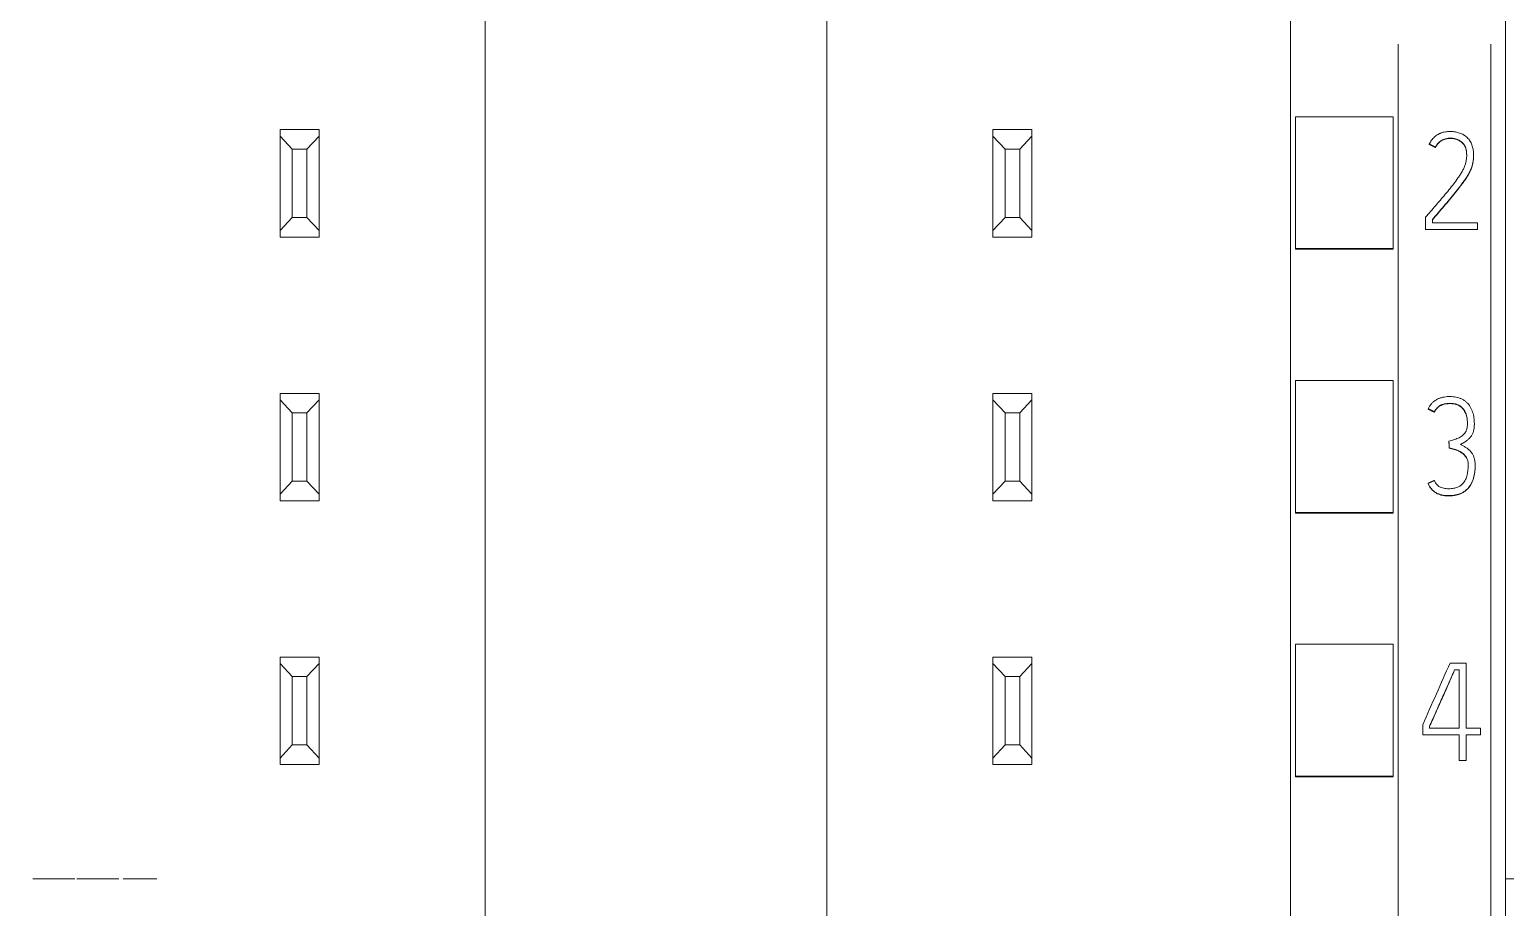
# Model space of a CAD drawing. Header units: millimetres. Extents: x 42151 to 59780, y 37376 to 44547.
# Drawn here: x 47930.8 to 47961.03, y 43221.32 to 43239.3 of the extents above; entities that cross this region are included whole.
import ezdxf

# ---------------------------------------------------------------- set-up
doc = ezdxf.new("R2010")
doc.units = ezdxf.units.MM
doc.set_wipeout_variables(frame=1)
doc.layers.add('000-PI-Oprema', color=30, linetype='Continuous', lineweight=5)
doc.layers.add('SI-ORMAR-Oprema', color=30, linetype='Continuous', lineweight=5)
doc.layers.add('004-PI-DIN Šina', color=3, linetype='Continuous')

# ---------------------------------------------------------------- blocks, each defined once
blk = doc.blocks.new('6ES7521-1BL00-0AB0')
at = {"layer": 'SI-ORMAR-Oprema'}
for p, q in [((-29.725, -3.719), (-29.725, -41.071)), ((-18.125, -7.528), (-18.125, -41.098)), ((-26.525, -7.846), (-26.525, -37.796)), ((-22.175, -37.796), (-22.175, -7.846)), ((-25.6, -10.184), (-24.9, -10.184)), ((-25.6, -11.159), (-25.6, -10.184)), ((-24.9, -10.184), (-24.9, -11.159)), ((-23.8, -11.159), (-23.8, -10.184)), ((-23.8, -10.184), (-23.1, -10.184)), ((-23.1, -10.184), (-23.1, -11.159)), ((-24.9, -11.159), (-25.6, -11.159)), ((-23.1, -11.159), (-23.8, -11.159)), ((-25.6, -11.684), (-24.9, -11.684)), ((-25.6, -12.659), (-25.6, -11.684)), ((-24.9, -11.684), (-24.9, -12.659)), ((-23.8, -11.684), (-23.1, -11.684)), ((-23.8, -12.659), (-23.8, -11.684)), ((-23.1, -11.684), (-23.1, -12.659)), ((-24.9, -12.659), (-25.6, -12.659)), ((-23.1, -12.659), (-23.8, -12.659)), ((-25.6, -14.159), (-25.6, -13.184)), ((-25.6, -13.184), (-24.9, -13.184)), ((-24.9, -13.184), (-24.9, -14.159)), ((-23.8, -14.159), (-23.8, -13.184)), ((-23.8, -13.184), (-23.1, -13.184)), ((-23.1, -13.184), (-23.1, -14.159)), ((-24.9, -14.159), (-25.6, -14.159)), ((-23.1, -14.159), (-23.8, -14.159)), ((-25.6, -15.659), (-25.6, -14.684)), ((-25.6, -14.684), (-24.9, -14.684)), ((-24.9, -14.684), (-24.9, -15.659)), ((-23.8, -15.659), (-23.8, -14.684)), ((-23.8, -14.684), (-23.1, -14.684)), ((-23.1, -14.684), (-23.1, -15.659)), ((-24.9, -15.659), (-25.6, -15.659)), ((-23.1, -15.659), (-23.8, -15.659)), ((-25.6, -17.159), (-25.6, -16.184)), ((-25.6, -16.184), (-24.9, -16.184)), ((-24.9, -16.184), (-24.9, -17.159)), ((-23.8, -17.159), (-23.8, -16.184)), ((-23.8, -16.184), (-23.1, -16.184)), ((-23.1, -16.184), (-23.1, -17.159)), ((-24.9, -17.159), (-25.6, -17.159)), ((-23.1, -17.159), (-23.8, -17.159)), ((-25.6, -17.684), (-24.9, -17.684)), ((-25.6, -18.659), (-25.6, -17.684)), ((-24.9, -17.684), (-24.9, -18.659)), ((-23.8, -17.684), (-23.1, -17.684)), ((-23.8, -18.659), (-23.8, -17.684)), ((-23.1, -17.684), (-23.1, -18.659)), ((-24.9, -18.659), (-25.6, -18.659)), ((-23.1, -18.659), (-23.8, -18.659)), ((-25.6, -20.159), (-25.6, -19.184)), ((-25.6, -19.184), (-24.9, -19.184)), ((-24.9, -19.184), (-24.9, -20.159)), ((-23.8, -20.159), (-23.8, -19.184)), ((-23.8, -19.184), (-23.1, -19.184)), ((-23.1, -19.184), (-23.1, -20.159)), ((-24.9, -20.159), (-25.6, -20.159)), ((-23.1, -20.159), (-23.8, -20.159)), ((-25.6, -21.659), (-25.6, -20.684)), ((-25.6, -20.684), (-24.9, -20.684)), ((-24.9, -20.684), (-24.9, -21.659)), ((-23.8, -21.659), (-23.8, -20.684)), ((-23.8, -20.684), (-23.1, -20.684)), ((-23.1, -20.684), (-23.1, -21.659)), ((-24.9, -21.659), (-25.6, -21.659)), ((-23.1, -21.659), (-23.8, -21.659)), ((-25.6, -23.159), (-25.6, -22.184)), ((-25.6, -22.184), (-24.9, -22.184)), ((-24.9, -22.184), (-24.9, -23.159)), ((-23.8, -22.184), (-23.1, -22.184)), ((-23.8, -23.159), (-23.8, -22.184)), ((-23.1, -22.184), (-23.1, -23.159)), ((-24.9, -23.159), (-25.6, -23.159)), ((-23.1, -23.159), (-23.8, -23.159)), ((-25.6, -24.659), (-25.6, -23.684)), ((-25.6, -23.684), (-24.9, -23.684)), ((-24.9, -23.684), (-24.9, -24.659)), ((-23.8, -24.659), (-23.8, -23.684)), ((-23.8, -23.684), (-23.1, -23.684)), ((-23.1, -23.684), (-23.1, -24.659)), ((-24.9, -24.659), (-25.6, -24.659)), ((-23.1, -24.659), (-23.8, -24.659)), ((-25.6, -26.159), (-25.6, -25.184)), ((-25.6, -25.184), (-24.9, -25.184)), ((-24.9, -25.184), (-24.9, -26.159)), ((-23.8, -25.184), (-23.1, -25.184)), ((-23.8, -26.159), (-23.8, -25.184)), ((-23.1, -25.184), (-23.1, -26.159)), ((-24.9, -26.159), (-25.6, -26.159)), ((-23.1, -26.159), (-23.8, -26.159)), ((-25.6, -27.659), (-25.6, -26.684)), ((-25.6, -26.684), (-24.9, -26.684)), ((-24.9, -26.684), (-24.9, -27.659)), ((-23.8, -27.659), (-23.8, -26.684)), ((-23.8, -26.684), (-23.1, -26.684)), ((-23.1, -26.684), (-23.1, -27.659)), ((-24.9, -27.659), (-25.6, -27.659)), ((-23.1, -27.659), (-23.8, -27.659))]:
    blk.add_line(p, q, dxfattribs=at)
for points, knots in [([(-23.825, -27.311), (-23.823, -27.311), (-23.821, -27.311), (-23.819, -27.311), (-23.855, -27.311), (-23.877, -27.311), (-23.969, -27.311), (-24.043, -27.311), (-24.107, -27.311), (-24.195, -27.311), (-24.265, -27.311), (-24.372, -27.311), (-24.399, -27.311), (-24.399, -27.311), (-24.376, -27.311), (-24.276, -27.311), (-24.189, -27.311), (-23.971, -27.311), (-23.892, -27.311), (-23.769, -27.311), (-23.738, -27.311), (-23.738, -27.311), (-23.78, -27.311), (-23.914, -27.311), (-23.97, -27.311), (-24.132, -27.311), (-24.212, -27.311), (-24.273, -27.311), (-24.261, -27.311), (-24.232, -27.311), (-24.12, -27.311), (-24.02, -27.311), (-23.87, -27.311), (-23.85, -27.311), (-23.825, -27.311)], [0, 0, 0, 0, 0.010991, 0.010991, 0.010991, 0.018587, 0.018587, 0.105127, 0.105127, 0.105127, 0.18587, 0.18587, 0.273503, 0.273503, 0.346938, 0.346938, 0.435628, 0.435628, 0.506463, 0.506463, 0.57745, 0.57745, 0.665184, 0.665184, 0.717801, 0.717801, 0.802348, 0.802348, 0.802348, 0.876554, 0.876554, 0.987962, 0.987962, 1, 1, 1, 1]), ([(-24.218, -27.311), (-24.178, -27.311), (-24.126, -27.311), (-23.999, -27.311), (-23.948, -27.311), (-23.909, -27.311), (-23.873, -27.311), (-23.855, -27.311), (-23.855, -27.311), (-23.874, -27.311), (-23.913, -27.311), (-23.951, -27.311), (-24.002, -27.311), (-24.129, -27.311), (-24.18, -27.311), (-24.257, -27.311), (-24.276, -27.311), (-24.276, -27.311), (-24.257, -27.311), (-24.218, -27.311)], [0, 0, 0, 0, 0.125796, 0.125796, 0.249003, 0.249003, 0.249003, 0.378129, 0.378129, 0.509197, 0.509197, 0.509197, 0.63137, 0.63137, 0.755597, 0.755597, 0.879854, 0.879854, 1, 1, 1, 1]), ([(-23.534, -27.311), (-23.534, -27.311), (-23.534, -27.311), (-23.534, -27.311), (-23.351, -27.311), (-23.168, -27.311), (-22.985, -27.311), (-22.985, -27.311), (-22.985, -27.311), (-22.985, -27.311), (-23.13, -27.311), (-23.274, -27.311), (-23.419, -27.311), (-23.419, -27.311), (-23.419, -27.311), (-23.419, -27.311), (-23.288, -27.311), (-23.157, -27.311), (-23.027, -27.311), (-23.027, -27.311), (-23.027, -27.311), (-23.027, -27.311), (-23.157, -27.311), (-23.288, -27.311), (-23.419, -27.311), (-23.419, -27.311), (-23.419, -27.311), (-23.419, -27.311), (-23.281, -27.311), (-23.144, -27.311), (-23.006, -27.311), (-23.006, -27.311), (-23.006, -27.311), (-23.006, -27.311), (-23.182, -27.311), (-23.358, -27.311), (-23.534, -27.311)], [0, 0, 0, 0, 0.21251, 0.21251, 0.21251, 0.329171, 0.329171, 0.329171, 0.349421, 0.349421, 0.349421, 0.441501, 0.441501, 0.441501, 0.5189, 0.5189, 0.5189, 0.602149, 0.602149, 0.602149, 0.622398, 0.622398, 0.622398, 0.705647, 0.705647, 0.705647, 0.780009, 0.780009, 0.780009, 0.867589, 0.867589, 0.867589, 0.887839, 0.887839, 0.887839, 1, 1, 1, 1]), ([(-22.797, -27.311), (-22.802, -27.311), (-22.807, -27.311), (-22.812, -27.311), (-22.718, -27.311), (-22.634, -27.311), (-22.459, -27.311), (-22.379, -27.311), (-22.257, -27.311), (-22.226, -27.311), (-22.226, -27.311), (-22.252, -27.311), (-22.326, -27.311), (-22.352, -27.311), (-22.38, -27.311), (-22.409, -27.311), (-22.45, -27.311), (-22.579, -27.311), (-22.629, -27.311), (-22.685, -27.311), (-22.699, -27.311), (-22.699, -27.311), (-22.68, -27.311), (-22.607, -27.311), (-22.562, -27.311), (-22.441, -27.311), (-22.37, -27.311), (-22.296, -27.311), (-22.288, -27.311), (-22.28, -27.311), (-22.272, -27.311), (-22.363, -27.311), (-22.442, -27.311), (-22.56, -27.311), (-22.607, -27.311), (-22.702, -27.311), (-22.74, -27.311), (-22.804, -27.311), (-22.821, -27.311), (-22.821, -27.311), (-22.796, -27.311), (-22.745, -27.311), (-22.725, -27.311), (-22.703, -27.311), (-22.653, -27.311), (-22.611, -27.311), (-22.471, -27.311), (-22.418, -27.311), (-22.393, -27.311), (-22.363, -27.311), (-22.348, -27.311), (-22.348, -27.311), (-22.366, -27.311), (-22.439, -27.311), (-22.489, -27.311), (-22.624, -27.311), (-22.706, -27.311), (-22.797, -27.311)], [0, 0, 0, 0, 0.016409, 0.016409, 0.016409, 0.058225, 0.058225, 0.111721, 0.111721, 0.167922, 0.167922, 0.218101, 0.218101, 0.238646, 0.238646, 0.238646, 0.267196, 0.267196, 0.3048, 0.3048, 0.342404, 0.342404, 0.386356, 0.386356, 0.429009, 0.429009, 0.484244, 0.484244, 0.484244, 0.508937, 0.508937, 0.508937, 0.565074, 0.565074, 0.607508, 0.607508, 0.654788, 0.654788, 0.718615, 0.718615, 0.789618, 0.789618, 0.789618, 0.810403, 0.810403, 0.831095, 0.831095, 0.860135, 0.860135, 0.860135, 0.891325, 0.891325, 0.924863, 0.924863, 0.960516, 0.960516, 1, 1, 1, 1]), ([(-21.974, -27.311), (-21.932, -27.311), (-21.89, -27.311), (-21.847, -27.311), (-21.703, -27.311), (-21.558, -27.311), (-21.413, -27.311), (-21.413, -27.311), (-21.413, -27.311), (-21.413, -27.311), (-21.63, -27.311), (-21.846, -27.311), (-22.063, -27.311), (-22.063, -27.311), (-22.063, -27.311), (-22.063, -27.311), (-21.886, -27.311), (-21.709, -27.311), (-21.532, -27.311), (-21.679, -27.311), (-21.827, -27.311), (-21.974, -27.311)], [0, 0, 0, 0, 0.036215, 0.036215, 0.036215, 0.322246, 0.322246, 0.322246, 0.349407, 0.349407, 0.349407, 0.534482, 0.534482, 0.534482, 0.561643, 0.561643, 0.561643, 0.712917, 0.712917, 0.712917, 1, 1, 1, 1]), ([(-21.169, -27.311), (-21.183, -27.311), (-21.197, -27.311), (-21.212, -27.311), (-21.125, -27.311), (-21.037, -27.311), (-20.851, -27.311), (-20.768, -27.311), (-20.703, -27.311), (-20.625, -27.311), (-20.586, -27.311), (-20.586, -27.311), (-20.617, -27.311), (-20.736, -27.311), (-20.813, -27.311), (-20.96, -27.311), (-21.012, -27.311), (-21.068, -27.311), (-21.064, -27.311), (-21.06, -27.311), (-21.056, -27.311), (-20.914, -27.311), (-20.771, -27.311), (-20.629, -27.311), (-20.629, -27.311), (-20.629, -27.311), (-20.629, -27.311), (-20.809, -27.311), (-20.989, -27.311), (-21.169, -27.311), (-21.174, -27.311), (-21.179, -27.311), (-21.184, -27.311), (-21.09, -27.311), (-21.005, -27.311), (-20.855, -27.311), (-20.798, -27.311), (-20.722, -27.311), (-20.703, -27.311), (-20.703, -27.311), (-20.725, -27.311), (-20.768, -27.311), (-20.815, -27.311), (-20.876, -27.311), (-21.021, -27.311), (-21.093, -27.311), (-21.169, -27.311)], [0, 0, 0, 0, 0.020196, 0.020196, 0.020196, 0.073566, 0.073566, 0.134214, 0.134214, 0.134214, 0.195453, 0.195453, 0.251514, 0.251514, 0.303335, 0.303335, 0.329668, 0.329668, 0.329668, 0.389918, 0.389918, 0.389918, 0.477765, 0.477765, 0.477765, 0.497395, 0.497395, 0.497395, 0.608635, 0.608635, 0.608635, 0.713812, 0.713812, 0.713812, 0.768046, 0.768046, 0.819122, 0.819122, 0.864375, 0.864375, 0.916877, 0.916877, 0.916877, 0.960794, 0.960794, 1, 1, 1, 1]), ([(-20.323, -27.311), (-20.324, -27.311), (-20.326, -27.311), (-20.328, -27.311), (-20.295, -27.311), (-20.274, -27.311), (-20.179, -27.311), (-20.105, -27.311), (-19.952, -27.311), (-19.883, -27.311), (-19.776, -27.311), (-19.749, -27.311), (-19.749, -27.311), (-19.79, -27.311), (-19.928, -27.311), (-19.997, -27.311), (-20.176, -27.311), (-20.255, -27.311), (-20.379, -27.311), (-20.409, -27.311), (-20.409, -27.311), (-20.367, -27.311), (-20.233, -27.311), (-20.177, -27.311), (-20.016, -27.311), (-19.936, -27.311), (-19.874, -27.311), (-19.887, -27.311), (-19.916, -27.311), (-20.028, -27.311), (-20.128, -27.311), (-20.279, -27.311), (-20.299, -27.311), (-20.323, -27.311)], [0, 0, 0, 0, 0.010188, 0.010188, 0.010188, 0.017208, 0.017208, 0.074632, 0.074632, 0.154044, 0.154044, 0.239952, 0.239952, 0.340578, 0.340578, 0.405729, 0.405729, 0.481946, 0.481946, 0.558492, 0.558492, 0.652891, 0.652891, 0.709724, 0.709724, 0.800802, 0.800802, 0.800802, 0.87479, 0.87479, 0.986381, 0.986381, 1, 1, 1, 1]), ([(-20.234, -27.311), (-20.196, -27.311), (-20.145, -27.311), (-20.019, -27.311), (-19.968, -27.311), (-19.891, -27.311), (-19.871, -27.311), (-19.871, -27.311), (-19.891, -27.311), (-19.969, -27.311), (-20.022, -27.311), (-20.149, -27.311), (-20.2, -27.311), (-20.274, -27.311), (-20.292, -27.311), (-20.292, -27.311), (-20.273, -27.311), (-20.234, -27.311)], [0, 0, 0, 0, 0.129265, 0.129265, 0.259625, 0.259625, 0.387846, 0.387846, 0.510472, 0.510472, 0.636446, 0.636446, 0.760864, 0.760864, 0.878421, 0.878421, 1, 1, 1, 1]), ([(-18.974, -27.311), (-19.032, -27.311), (-19.118, -27.311), (-19.463, -27.311), (-19.578, -27.311), (-19.578, -27.311), (-19.55, -27.311), (-19.437, -27.311), (-19.35, -27.311), (-19.105, -27.311), (-19.012, -27.311), (-18.911, -27.311), (-18.89, -27.311), (-18.89, -27.311), (-18.918, -27.311), (-18.974, -27.311)], [0, 0, 0, 0, 0.124815, 0.124815, 0.371879, 0.371879, 0.499452, 0.499452, 0.627025, 0.627025, 0.768837, 0.768837, 0.877113, 0.877113, 1, 1, 1, 1]), ([(-19.421, -27.311), (-19.384, -27.311), (-19.322, -27.311), (-19.153, -27.311), (-19.094, -27.311), (-19.024, -27.311), (-19.007, -27.311), (-19.007, -27.311), (-19.02, -27.311), (-19.084, -27.311), (-19.146, -27.311), (-19.315, -27.311), (-19.374, -27.311), (-19.444, -27.311), (-19.461, -27.311), (-19.461, -27.311), (-19.448, -27.311), (-19.421, -27.311)], [0, 0, 0, 0, 0.148649, 0.148649, 0.283946, 0.283946, 0.397779, 0.397779, 0.501147, 0.501147, 0.64939, 0.64939, 0.785131, 0.785131, 0.900096, 0.900096, 1, 1, 1, 1]), ([(-18.759, -27.311), (-18.759, -27.311), (-18.759, -27.311), (-18.759, -27.311), (-18.648, -27.311), (-18.537, -27.311), (-18.425, -27.311), (-18.425, -27.311), (-18.425, -27.311), (-18.426, -27.311), (-18.537, -27.311), (-18.648, -27.311), (-18.759, -27.311)], [0, 0, 0, 0, 0.104454, 0.104454, 0.104454, 0.5, 0.5, 0.5, 0.604454, 0.604454, 0.604454, 1, 1, 1, 1]), ([(-17.692, -27.311), (-17.749, -27.311), (-17.835, -27.311), (-18.181, -27.311), (-18.296, -27.311), (-18.296, -27.311), (-18.267, -27.311), (-18.154, -27.311), (-18.068, -27.311), (-17.823, -27.311), (-17.729, -27.311), (-17.629, -27.311), (-17.607, -27.311), (-17.607, -27.311), (-17.636, -27.311), (-17.692, -27.311)], [0, 0, 0, 0, 0.124815, 0.124815, 0.371879, 0.371879, 0.499452, 0.499452, 0.627025, 0.627025, 0.768837, 0.768837, 0.877113, 0.877113, 1, 1, 1, 1]), ([(-18.139, -27.311), (-18.102, -27.311), (-18.04, -27.311), (-17.871, -27.311), (-17.811, -27.311), (-17.741, -27.311), (-17.725, -27.311), (-17.725, -27.311), (-17.738, -27.311), (-17.802, -27.311), (-17.864, -27.311), (-18.032, -27.311), (-18.091, -27.311), (-18.162, -27.311), (-18.178, -27.311), (-18.178, -27.311), (-18.165, -27.311), (-18.139, -27.311)], [0, 0, 0, 0, 0.148649, 0.148649, 0.283946, 0.283946, 0.397779, 0.397779, 0.501147, 0.501147, 0.64939, 0.64939, 0.785131, 0.785131, 0.900096, 0.900096, 1, 1, 1, 1])]:
    blk.add_open_spline(points, degree=3, knots=knots, dxfattribs=at)
blk.add_wipeout([(-17.4, 69.029), (17.4, 69.029), (17.4, -77.971), (-17.4, -77.971)]).dxf.layer = 'SI-ORMAR-Oprema'
blk.add_wipeout([(-17.4, 69.029), (17.4, 69.029), (17.4, -77.971), (-17.4, -77.971)]).dxf.layer = 'SI-ORMAR-Oprema'
for p, q in [((17.4, 56.709), (17.4, -56.709)), ((13, -54.387), (13, 54.429)), ((-3.5, -51.671), (-3.5, 49.229)), ((3.5, 49.229), (3.5, -51.671)), ((15.2, -10.221), (15.2, -74.176)), ((17.1, -10.221), (17.1, -74.176)), ((13.1, -14.407), (13.1, -11.706)), ((13.1, -11.706), (15.1, -11.706)), ((15.1, -14.407), (15.1, -11.706)), ((-7.7, -11.971), (-6.9, -11.971)), ((-7.7, -12.105), (-7.7, -11.971)), ((-6.9, -11.971), (-6.9, -12.105)), ((6.9, -11.971), (7.7, -11.971)), ((6.9, -12.105), (6.9, -11.971)), ((7.7, -11.971), (7.7, -12.105)), ((-7.45, -12.371), (-7.7, -12.105)), ((-7.7, -14.038), (-7.7, -12.105)), ((-7.15, -12.371), (-7.45, -12.371)), ((-7.45, -12.371), (-7.45, -13.771)), ((-6.9, -12.105), (-7.15, -12.371)), ((-7.15, -13.771), (-7.15, -12.371)), ((-6.9, -12.105), (-6.9, -14.038)), ((6.9, -14.038), (6.9, -12.105)), ((7.15, -12.371), (6.9, -12.105)), ((7.15, -12.371), (7.15, -13.771)), ((7.45, -12.371), (7.15, -12.371)), ((7.7, -12.105), (7.45, -12.371)), ((7.45, -13.771), (7.45, -12.371)), ((7.7, -12.105), (7.7, -14.038)), ((15.84, -12.267), (15.84, -12.273)), ((15.965, -12.331), (15.965, -12.337)), ((16.747, -12.499), (16.747, -12.493)), ((-7.7, -14.038), (-7.45, -13.771)), ((-7.45, -13.771), (-7.15, -13.771)), ((-7.15, -13.771), (-6.9, -14.038)), ((6.9, -14.038), (7.15, -13.771)), ((7.15, -13.771), (7.45, -13.771)), ((7.45, -13.771), (7.7, -14.038)), ((15.765, -13.763), (15.765, -14.018)), ((15.904, -13.879), (15.904, -13.813)), ((16.83, -13.879), (15.904, -13.879)), ((16.83, -14.018), (16.83, -13.879)), ((-7.7, -14.171), (-7.7, -14.038)), ((-6.9, -14.171), (-7.7, -14.171)), ((-6.9, -14.038), (-6.9, -14.171)), ((6.9, -14.171), (6.9, -14.038)), ((7.7, -14.171), (6.9, -14.171)), ((7.7, -14.038), (7.7, -14.171)), ((15.765, -14.018), (15.765, -14.024)), ((15.765, -14.018), (16.83, -14.018)), ((16.83, -14.018), (16.83, -14.024)), ((13.1, -14.422), (13.1, -14.407)), ((13.1, -14.407), (15.1, -14.407)), ((13.1, -14.422), (15.1, -14.422)), ((15.1, -14.422), (15.1, -14.407)), ((13.1, -19.809), (13.1, -17.107)), ((13.1, -17.107), (15.1, -17.107)), ((15.1, -19.809), (15.1, -17.107)), ((-7.7, -17.371), (-6.9, -17.371)), ((-7.7, -17.505), (-7.7, -17.371)), ((-7.45, -17.771), (-7.7, -17.505)), ((-7.7, -19.438), (-7.7, -17.505)), ((-6.9, -17.505), (-7.15, -17.771)), ((-6.9, -17.371), (-6.9, -17.505)), ((-6.9, -17.505), (-6.9, -19.438)), ((6.9, -17.371), (7.7, -17.371)), ((6.9, -17.505), (6.9, -17.371)), ((6.9, -19.438), (6.9, -17.505)), ((7.15, -17.771), (6.9, -17.505)), ((7.7, -17.505), (7.45, -17.771)), ((7.7, -17.371), (7.7, -17.505)), ((7.7, -17.505), (7.7, -19.438)), ((-7.15, -17.771), (-7.45, -17.771)), ((-7.45, -17.771), (-7.45, -19.171)), ((-7.15, -19.171), (-7.15, -17.771)), ((7.15, -17.771), (7.15, -19.171)), ((7.45, -17.771), (7.15, -17.771)), ((7.45, -19.171), (7.45, -17.771)), ((15.816, -17.686), (15.816, -17.693)), ((15.944, -17.75), (15.944, -17.756)), ((16.762, -18.005), (16.762, -17.999)), ((16.241, -18.352), (16.241, -18.358)), ((16.249, -18.49), (16.249, -18.496)), ((16.779, -18.858), (16.779, -18.852)), ((-7.7, -19.438), (-7.45, -19.171)), ((-7.45, -19.171), (-7.15, -19.171)), ((-7.15, -19.171), (-6.9, -19.438)), ((6.9, -19.438), (7.15, -19.171)), ((7.15, -19.171), (7.45, -19.171)), ((7.45, -19.171), (7.7, -19.438)), ((15.816, -19.214), (15.816, -19.22)), ((-7.7, -19.571), (-7.7, -19.438)), ((-6.9, -19.571), (-7.7, -19.571)), ((-6.9, -19.438), (-6.9, -19.571)), ((6.9, -19.571), (6.9, -19.438)), ((7.7, -19.571), (6.9, -19.571)), ((7.7, -19.438), (7.7, -19.571)), ((13.1, -19.822), (13.1, -19.809)), ((13.1, -19.809), (15.1, -19.809)), ((13.1, -19.822), (15.1, -19.822)), ((15.1, -19.822), (15.1, -19.809)), ((13.1, -25.21), (13.1, -22.509)), ((13.1, -22.509), (15.1, -22.509)), ((15.1, -25.21), (15.1, -22.509)), ((-7.7, -22.771), (-6.9, -22.771)), ((-7.7, -22.905), (-7.7, -22.771)), ((-7.45, -23.171), (-7.7, -22.905)), ((-7.7, -24.838), (-7.7, -22.905)), ((-6.9, -22.905), (-7.15, -23.171)), ((-6.9, -22.771), (-6.9, -22.905)), ((-6.9, -22.905), (-6.9, -24.838)), ((6.9, -22.771), (7.7, -22.771)), ((6.9, -22.905), (6.9, -22.771)), ((6.9, -24.838), (6.9, -22.905)), ((7.15, -23.171), (6.9, -22.905)), ((7.7, -22.905), (7.45, -23.171)), ((7.7, -22.771), (7.7, -22.905)), ((7.7, -22.905), (7.7, -24.838)), ((16.266, -22.893), (16.596, -22.893)), ((16.596, -22.893), (16.596, -24.224)), ((-7.15, -23.171), (-7.45, -23.171)), ((-7.45, -23.171), (-7.45, -24.571)), ((-7.15, -24.571), (-7.15, -23.171)), ((7.15, -23.171), (7.15, -24.571)), ((7.45, -23.171), (7.15, -23.171)), ((7.45, -24.571), (7.45, -23.171)), ((16.454, -23.032), (16.357, -23.032)), ((16.454, -24.224), (16.454, -23.032)), ((15.705, -24.363), (15.705, -24.158)), ((16.454, -24.363), (15.705, -24.363)), ((15.844, -24.188), (15.844, -24.224)), ((15.844, -24.224), (16.454, -24.224)), ((16.454, -24.892), (16.454, -24.363)), ((16.596, -24.224), (16.89, -24.224)), ((16.596, -24.363), (16.596, -24.892)), ((16.89, -24.363), (16.596, -24.363)), ((16.89, -24.224), (16.89, -24.363)), ((-7.7, -24.838), (-7.45, -24.571)), ((-7.45, -24.571), (-7.15, -24.571)), ((-7.15, -24.571), (-6.9, -24.838)), ((6.9, -24.838), (7.15, -24.571)), ((7.15, -24.571), (7.45, -24.571)), ((7.45, -24.571), (7.7, -24.838)), ((-7.7, -24.971), (-7.7, -24.838)), ((-6.9, -24.971), (-7.7, -24.971)), ((-6.9, -24.838), (-6.9, -24.971)), ((6.9, -24.971), (6.9, -24.838)), ((7.7, -24.971), (6.9, -24.971)), ((7.7, -24.838), (7.7, -24.971)), ((16.596, -24.892), (16.454, -24.892)), ((13.1, -25.222), (13.1, -25.21)), ((13.1, -25.21), (15.1, -25.21)), ((13.1, -25.222), (15.1, -25.222)), ((15.1, -25.222), (15.1, -25.21))]:
    blk.add_line(p, q, dxfattribs=at)
blk.add_ellipse((25.927, -62.828), major_axis=(441.664, 998.306), ratio=0.022905, start_param=1.540918, end_param=1.542185, dxfattribs=at)
for points, knots in [([(15.904, -13.813), (15.943, -13.767), (15.981, -13.721), (16.059, -13.629), (16.099, -13.583), (16.177, -13.492), (16.216, -13.446), (16.293, -13.353), (16.332, -13.307), (16.408, -13.213), (16.446, -13.166), (16.5, -13.094), (16.518, -13.07), (16.553, -13.021), (16.571, -12.996), (16.604, -12.946), (16.62, -12.92), (16.65, -12.869), (16.664, -12.842), (16.683, -12.801), (16.689, -12.787), (16.7, -12.759), (16.705, -12.745), (16.72, -12.701), (16.727, -12.672), (16.738, -12.613), (16.742, -12.583), (16.746, -12.538), (16.746, -12.523), (16.747, -12.493), (16.747, -12.478), (16.745, -12.432), (16.741, -12.402), (16.734, -12.358), (16.73, -12.343), (16.723, -12.314), (16.718, -12.299), (16.708, -12.271), (16.702, -12.257), (16.688, -12.23), (16.681, -12.217), (16.669, -12.198), (16.665, -12.192), (16.656, -12.179), (16.651, -12.173), (16.636, -12.156), (16.626, -12.145), (16.605, -12.123), (16.594, -12.113), (16.576, -12.099), (16.57, -12.095), (16.557, -12.086), (16.55, -12.082), (16.517, -12.063), (16.49, -12.051), (16.447, -12.036), (16.432, -12.031), (16.403, -12.024), (16.388, -12.02), (16.358, -12.015), (16.343, -12.013), (16.313, -12.011), (16.298, -12.01), (16.268, -12.009), (16.253, -12.009), (16.222, -12.011), (16.207, -12.012), (16.162, -12.017), (16.132, -12.023), (16.089, -12.037), (16.075, -12.042), (16.054, -12.051), (16.047, -12.055), (16.033, -12.061), (16.027, -12.065), (15.994, -12.084), (15.97, -12.102), (15.936, -12.132), (15.925, -12.143), (15.904, -12.165), (15.895, -12.177), (15.868, -12.213), (15.852, -12.239), (15.84, -12.267)], [0, 0, 0, 0, 0.0625, 0.0625, 0.125, 0.125, 0.1875, 0.1875, 0.25, 0.25, 0.3125, 0.3125, 0.34375, 0.34375, 0.375, 0.375, 0.40625, 0.40625, 0.4375, 0.4375, 0.453125, 0.453125, 0.46875, 0.46875, 0.5, 0.5, 0.53125, 0.53125, 0.546875, 0.546875, 0.5625, 0.5625, 0.59375, 0.59375, 0.609375, 0.609375, 0.625, 0.625, 0.640625, 0.640625, 0.65625, 0.65625, 0.664063, 0.664063, 0.671875, 0.671875, 0.6875, 0.6875, 0.703125, 0.703125, 0.710938, 0.710938, 0.71875, 0.71875, 0.75, 0.75, 0.765625, 0.765625, 0.78125, 0.78125, 0.796875, 0.796875, 0.8125, 0.8125, 0.828125, 0.828125, 0.84375, 0.84375, 0.875, 0.875, 0.890625, 0.890625, 0.898438, 0.898438, 0.90625, 0.90625, 0.9375, 0.9375, 0.953125, 0.953125, 0.96875, 0.96875, 1, 1, 1, 1]), ([(15.965, -12.331), (15.976, -12.307), (15.99, -12.285), (16.014, -12.255), (16.022, -12.245), (16.041, -12.227), (16.051, -12.219), (16.082, -12.196), (16.105, -12.184), (16.154, -12.164), (16.178, -12.157), (16.217, -12.15), (16.229, -12.148), (16.255, -12.145), (16.268, -12.145), (16.307, -12.145), (16.333, -12.148), (16.371, -12.157), (16.383, -12.16), (16.408, -12.169), (16.42, -12.174), (16.455, -12.19), (16.477, -12.203), (16.508, -12.228), (16.517, -12.237), (16.535, -12.256), (16.543, -12.266), (16.554, -12.282), (16.558, -12.287), (16.564, -12.299), (16.574, -12.316), (16.581, -12.334), (16.589, -12.359), (16.592, -12.371), (16.598, -12.397), (16.6, -12.41), (16.603, -12.435), (16.604, -12.448), (16.605, -12.474), (16.606, -12.487), (16.605, -12.513), (16.605, -12.526), (16.603, -12.552), (16.602, -12.565), (16.597, -12.603), (16.592, -12.628), (16.582, -12.666), (16.578, -12.678), (16.57, -12.703), (16.565, -12.715), (16.551, -12.751), (16.54, -12.774), (16.516, -12.82), (16.503, -12.842), (16.477, -12.886), (16.463, -12.907), (16.42, -12.971), (16.39, -13.013), (16.298, -13.136), (16.233, -13.216), (16.134, -13.334), (16.1, -13.373), (16.034, -13.452), (16, -13.491), (15.933, -13.569), (15.899, -13.608), (15.832, -13.685), (15.798, -13.724), (15.765, -13.763)], [0, 0, 0, 0, 0.03125, 0.03125, 0.046875, 0.046875, 0.0625, 0.0625, 0.09375, 0.09375, 0.125, 0.125, 0.140625, 0.140625, 0.15625, 0.15625, 0.1875, 0.1875, 0.203125, 0.203125, 0.21875, 0.21875, 0.25, 0.25, 0.265625, 0.265625, 0.28125, 0.28125, 0.289063, 0.289063, 0.296875, 0.3125, 0.3125, 0.328125, 0.328125, 0.34375, 0.34375, 0.359375, 0.359375, 0.375, 0.375, 0.390625, 0.390625, 0.40625, 0.40625, 0.4375, 0.4375, 0.453125, 0.453125, 0.46875, 0.46875, 0.5, 0.5, 0.53125, 0.53125, 0.5625, 0.5625, 0.625, 0.625, 0.75, 0.75, 0.8125, 0.8125, 0.875, 0.875, 0.9375, 0.9375, 1, 1, 1, 1]), ([(16.606, -12.502), (16.606, -12.492), (16.605, -12.481), (16.604, -12.458), (16.603, -12.445), (16.6, -12.419), (16.598, -12.407), (16.593, -12.381), (16.59, -12.368), (16.582, -12.343), (16.577, -12.331), (16.569, -12.314), (16.566, -12.308), (16.56, -12.296), (16.556, -12.291), (16.538, -12.264), (16.52, -12.245), (16.495, -12.224), (16.49, -12.22), (16.479, -12.212), (16.463, -12.201), (16.434, -12.186), (16.41, -12.176), (16.386, -12.167), (16.373, -12.163), (16.335, -12.155), (16.309, -12.152), (16.257, -12.151), (16.218, -12.154), (16.18, -12.163), (16.155, -12.17), (16.142, -12.175), (16.118, -12.184), (16.107, -12.19), (16.084, -12.202), (16.073, -12.209), (16.041, -12.232), (16.022, -12.25), (15.998, -12.281), (15.991, -12.291), (15.977, -12.314), (15.97, -12.325), (15.965, -12.337)], [0, 0, 0, 0, 0.034384, 0.034384, 0.076368, 0.076368, 0.118351, 0.118351, 0.160334, 0.160334, 0.202317, 0.202317, 0.223309, 0.223309, 0.244301, 0.244301, 0.328267, 0.328267, 0.349259, 0.349259, 0.370251, 0.412234, 0.454217, 0.454217, 0.496201, 0.496201, 0.580167, 0.580167, 0.664134, 0.706117, 0.706117, 0.7481, 0.7481, 0.790084, 0.790084, 0.832067, 0.832067, 0.916033, 0.916033, 0.958017, 0.958017, 1, 1, 1, 1]), ([(16.747, -12.499), (16.747, -12.505), (16.747, -12.51), (16.746, -12.531), (16.746, -12.546), (16.742, -12.592), (16.738, -12.621), (16.726, -12.68), (16.719, -12.709), (16.705, -12.753), (16.7, -12.767), (16.688, -12.795), (16.682, -12.809), (16.663, -12.85), (16.649, -12.877), (16.619, -12.928), (16.603, -12.954), (16.57, -13.004), (16.552, -13.028), (16.517, -13.077), (16.5, -13.101), (16.445, -13.173), (16.407, -13.22), (16.331, -13.314), (16.293, -13.36), (16.216, -13.452), (16.177, -13.498), (16.098, -13.59), (16.059, -13.635), (15.981, -13.727), (15.942, -13.773), (15.904, -13.819)], [0, 0, 0, 0, 0.010377, 0.010377, 0.038652, 0.038652, 0.095202, 0.095202, 0.151752, 0.151752, 0.180027, 0.180027, 0.208302, 0.208302, 0.264851, 0.264851, 0.321401, 0.321401, 0.377951, 0.377951, 0.434501, 0.434501, 0.547601, 0.547601, 0.660701, 0.660701, 0.7738, 0.7738, 0.8869, 0.8869, 1, 1, 1, 1]), ([(15.816, -17.686), (15.824, -17.668), (15.844, -17.632), (15.869, -17.601), (15.889, -17.578), (15.896, -17.571), (15.911, -17.557), (15.918, -17.55), (15.942, -17.531), (15.958, -17.519), (15.984, -17.503), (15.993, -17.498), (16.011, -17.489), (16.02, -17.484), (16.048, -17.472), (16.067, -17.465), (16.096, -17.457), (16.105, -17.454), (16.125, -17.45), (16.135, -17.448), (16.165, -17.443), (16.205, -17.438), (16.245, -17.437), (16.285, -17.437), (16.305, -17.438), (16.346, -17.442), (16.366, -17.445), (16.405, -17.452), (16.425, -17.457), (16.463, -17.469), (16.482, -17.477), (16.51, -17.49), (16.519, -17.494), (16.536, -17.504), (16.545, -17.51), (16.57, -17.526), (16.586, -17.539), (16.608, -17.559), (16.615, -17.566), (16.629, -17.581), (16.636, -17.588), (16.668, -17.627), (16.689, -17.662), (16.722, -17.736), (16.734, -17.774), (16.747, -17.833), (16.751, -17.853), (16.756, -17.893), (16.758, -17.913), (16.761, -17.953), (16.762, -17.973), (16.762, -18.013), (16.762, -18.033), (16.759, -18.073), (16.757, -18.093), (16.748, -18.133), (16.743, -18.153), (16.728, -18.19), (16.719, -18.208), (16.704, -18.235), (16.699, -18.243), (16.687, -18.26), (16.681, -18.268), (16.661, -18.291), (16.647, -18.305), (16.624, -18.325), (16.617, -18.332), (16.601, -18.344), (16.592, -18.35), (16.567, -18.366), (16.55, -18.377), (16.515, -18.397), (16.497, -18.406), (16.479, -18.415)], [0, 0, 0, 0, 0.03125, 0.0625, 0.0625, 0.078125, 0.078125, 0.09375, 0.09375, 0.125, 0.125, 0.140625, 0.140625, 0.15625, 0.15625, 0.1875, 0.1875, 0.203125, 0.203125, 0.21875, 0.21875, 0.25, 0.28125, 0.28125, 0.3125, 0.3125, 0.34375, 0.34375, 0.375, 0.375, 0.40625, 0.40625, 0.421875, 0.421875, 0.4375, 0.4375, 0.46875, 0.46875, 0.484375, 0.484375, 0.5, 0.5, 0.5625, 0.5625, 0.625, 0.625, 0.65625, 0.65625, 0.6875, 0.6875, 0.71875, 0.71875, 0.75, 0.75, 0.78125, 0.78125, 0.8125, 0.8125, 0.84375, 0.84375, 0.859375, 0.859375, 0.875, 0.875, 0.90625, 0.90625, 0.921875, 0.921875, 0.9375, 0.9375, 0.96875, 0.96875, 1, 1, 1, 1]), ([(16.241, -18.352), (16.272, -18.343), (16.304, -18.333), (16.367, -18.313), (16.398, -18.303), (16.443, -18.283), (16.458, -18.275), (16.486, -18.258), (16.5, -18.249), (16.52, -18.234), (16.526, -18.228), (16.538, -18.217), (16.544, -18.211), (16.56, -18.192), (16.57, -18.18), (16.584, -18.159), (16.588, -18.152), (16.595, -18.137), (16.599, -18.129), (16.608, -18.106), (16.612, -18.09), (16.618, -18.058), (16.619, -18.041), (16.621, -18.008), (16.621, -17.992), (16.62, -17.942), (16.618, -17.91), (16.61, -17.861), (16.607, -17.845), (16.6, -17.82), (16.598, -17.812), (16.593, -17.797), (16.59, -17.789), (16.581, -17.766), (16.573, -17.751), (16.557, -17.722), (16.548, -17.708), (16.528, -17.681), (16.517, -17.669), (16.499, -17.652), (16.493, -17.647), (16.48, -17.636), (16.473, -17.631), (16.452, -17.618), (16.437, -17.61), (16.406, -17.597), (16.391, -17.592), (16.358, -17.584), (16.342, -17.581), (16.309, -17.577), (16.292, -17.576), (16.259, -17.575), (16.243, -17.576), (16.209, -17.578), (16.193, -17.58), (16.16, -17.585), (16.144, -17.588), (16.12, -17.595), (16.112, -17.598), (16.096, -17.604), (16.089, -17.607), (16.074, -17.614), (16.066, -17.618), (16.052, -17.627), (16.045, -17.631), (16.025, -17.646), (16.012, -17.657), (15.989, -17.68), (15.978, -17.693), (15.96, -17.721), (15.951, -17.735), (15.944, -17.75)], [0, 0, 0, 0, 0.0625, 0.0625, 0.125, 0.125, 0.15625, 0.15625, 0.1875, 0.1875, 0.203125, 0.203125, 0.21875, 0.21875, 0.25, 0.25, 0.265625, 0.265625, 0.28125, 0.28125, 0.3125, 0.3125, 0.34375, 0.34375, 0.375, 0.375, 0.4375, 0.4375, 0.46875, 0.46875, 0.484375, 0.484375, 0.5, 0.5, 0.53125, 0.53125, 0.5625, 0.5625, 0.59375, 0.59375, 0.609375, 0.609375, 0.625, 0.625, 0.65625, 0.65625, 0.6875, 0.6875, 0.71875, 0.71875, 0.75, 0.75, 0.78125, 0.78125, 0.8125, 0.8125, 0.84375, 0.84375, 0.859375, 0.859375, 0.875, 0.875, 0.890625, 0.890625, 0.90625, 0.90625, 0.9375, 0.9375, 0.96875, 0.96875, 1, 1, 1, 1]), ([(15.944, -17.756), (15.951, -17.742), (15.959, -17.727), (15.978, -17.7), (15.988, -17.687), (16.005, -17.67), (16.011, -17.664), (16.024, -17.653), (16.031, -17.648), (16.044, -17.638), (16.051, -17.634), (16.065, -17.625), (16.072, -17.621), (16.094, -17.61), (16.11, -17.605), (16.142, -17.595), (16.158, -17.591), (16.191, -17.586), (16.207, -17.584), (16.24, -17.582), (16.257, -17.582), (16.306, -17.583), (16.339, -17.586), (16.38, -17.596), (16.388, -17.598), (16.404, -17.603), (16.411, -17.606), (16.434, -17.615), (16.449, -17.622), (16.47, -17.636), (16.477, -17.641), (16.49, -17.651), (16.497, -17.656), (16.515, -17.673), (16.526, -17.685), (16.541, -17.705), (16.546, -17.712), (16.555, -17.726), (16.568, -17.747), (16.579, -17.769), (16.592, -17.8), (16.597, -17.816), (16.605, -17.845), (16.608, -17.859), (16.611, -17.873)], [0, 0, 0, 0, 0.055991, 0.055991, 0.111982, 0.111982, 0.139978, 0.139978, 0.167973, 0.167973, 0.195969, 0.195969, 0.223964, 0.223964, 0.279955, 0.279955, 0.335946, 0.335946, 0.391937, 0.391937, 0.447928, 0.447928, 0.55991, 0.55991, 0.587906, 0.587906, 0.615901, 0.615901, 0.671892, 0.671892, 0.699888, 0.699888, 0.727884, 0.727884, 0.783875, 0.783875, 0.81187, 0.81187, 0.839866, 0.895857, 0.895857, 0.951848, 0.951848, 1, 1, 1, 1]), ([(16.756, -18.098), (16.758, -18.086), (16.759, -18.073), (16.762, -18.043), (16.762, -18.024), (16.762, -18.006)], [0, 0, 0, 0, 0.4, 0.4, 1, 1, 1, 1]), ([(16.479, -18.415), (16.498, -18.425), (16.516, -18.435), (16.553, -18.456), (16.571, -18.467), (16.606, -18.49), (16.623, -18.502), (16.647, -18.523), (16.655, -18.53), (16.67, -18.545), (16.678, -18.552), (16.698, -18.576), (16.71, -18.593), (16.727, -18.62), (16.732, -18.63), (16.741, -18.649), (16.745, -18.658), (16.757, -18.688), (16.763, -18.708), (16.77, -18.739), (16.771, -18.749), (16.775, -18.77), (16.776, -18.781), (16.778, -18.812), (16.779, -18.833), (16.779, -18.875), (16.778, -18.896), (16.775, -18.938), (16.773, -18.959), (16.768, -19.001), (16.765, -19.021), (16.752, -19.083), (16.741, -19.123), (16.721, -19.171), (16.717, -19.181), (16.708, -19.2), (16.703, -19.21), (16.688, -19.238), (16.677, -19.255), (16.652, -19.29), (16.639, -19.306), (16.617, -19.329), (16.609, -19.336), (16.593, -19.35), (16.585, -19.357), (16.56, -19.376), (16.543, -19.388), (16.515, -19.404), (16.506, -19.408), (16.487, -19.418), (16.477, -19.422), (16.428, -19.441), (16.387, -19.452), (16.325, -19.461), (16.304, -19.463), (16.261, -19.466), (16.24, -19.466), (16.198, -19.465), (16.177, -19.464), (16.145, -19.461), (16.135, -19.459), (16.114, -19.456), (16.104, -19.454), (16.073, -19.446), (16.053, -19.44), (16.023, -19.428), (16.014, -19.424), (15.994, -19.415), (15.985, -19.41), (15.957, -19.394), (15.94, -19.382), (15.916, -19.361), (15.908, -19.354), (15.893, -19.339), (15.886, -19.331), (15.867, -19.306), (15.856, -19.288), (15.834, -19.252), (15.825, -19.233), (15.816, -19.214)], [0, 0, 0, 0, 0.03125, 0.03125, 0.0625, 0.0625, 0.09375, 0.09375, 0.109375, 0.109375, 0.125, 0.125, 0.15625, 0.15625, 0.171875, 0.171875, 0.1875, 0.1875, 0.21875, 0.21875, 0.234375, 0.234375, 0.25, 0.25, 0.28125, 0.28125, 0.3125, 0.3125, 0.34375, 0.34375, 0.375, 0.375, 0.4375, 0.4375, 0.453125, 0.453125, 0.46875, 0.46875, 0.5, 0.5, 0.53125, 0.53125, 0.546875, 0.546875, 0.5625, 0.5625, 0.59375, 0.59375, 0.609375, 0.609375, 0.625, 0.625, 0.6875, 0.6875, 0.71875, 0.71875, 0.75, 0.75, 0.78125, 0.78125, 0.796875, 0.796875, 0.8125, 0.8125, 0.84375, 0.84375, 0.859375, 0.859375, 0.875, 0.875, 0.90625, 0.90625, 0.921875, 0.921875, 0.9375, 0.9375, 0.96875, 0.96875, 1, 1, 1, 1]), ([(16.479, -18.422), (16.497, -18.413), (16.515, -18.403), (16.54, -18.389), (16.548, -18.384), (16.556, -18.379)], [0, 0, 0, 0, 0.680967, 0.680967, 1, 1, 1, 1]), ([(15.944, -19.155), (15.951, -19.171), (15.959, -19.187), (15.977, -19.216), (15.987, -19.23), (16.005, -19.249), (16.011, -19.255), (16.024, -19.266), (16.031, -19.272), (16.045, -19.281), (16.053, -19.286), (16.068, -19.294), (16.076, -19.297), (16.101, -19.307), (16.117, -19.312), (16.151, -19.319), (16.168, -19.321), (16.203, -19.324), (16.22, -19.325), (16.255, -19.324), (16.272, -19.324), (16.306, -19.321), (16.323, -19.319), (16.349, -19.314), (16.357, -19.312), (16.374, -19.308), (16.382, -19.305), (16.407, -19.297), (16.423, -19.291), (16.447, -19.28), (16.454, -19.275), (16.469, -19.266), (16.476, -19.262), (16.497, -19.246), (16.51, -19.235), (16.534, -19.21), (16.545, -19.196), (16.565, -19.167), (16.573, -19.152), (16.588, -19.121), (16.595, -19.105), (16.611, -19.056), (16.619, -19.022), (16.628, -18.971), (16.63, -18.954), (16.634, -18.92), (16.636, -18.902), (16.637, -18.868), (16.638, -18.851), (16.637, -18.825), (16.637, -18.816), (16.635, -18.799), (16.635, -18.79), (16.631, -18.764), (16.627, -18.748), (16.618, -18.723), (16.615, -18.715), (16.607, -18.7), (16.603, -18.692), (16.59, -18.669), (16.58, -18.655), (16.558, -18.629), (16.546, -18.616), (16.52, -18.594), (16.506, -18.584), (16.477, -18.565), (16.461, -18.556), (16.431, -18.541), (16.415, -18.535), (16.382, -18.523), (16.366, -18.518), (16.317, -18.504), (16.283, -18.496), (16.249, -18.49)], [0, 0, 0, 0, 0.03125, 0.03125, 0.0625, 0.0625, 0.078125, 0.078125, 0.09375, 0.09375, 0.109375, 0.109375, 0.125, 0.125, 0.15625, 0.15625, 0.1875, 0.1875, 0.21875, 0.21875, 0.25, 0.25, 0.28125, 0.28125, 0.296875, 0.296875, 0.3125, 0.3125, 0.34375, 0.34375, 0.359375, 0.359375, 0.375, 0.375, 0.40625, 0.40625, 0.4375, 0.4375, 0.46875, 0.46875, 0.5, 0.5, 0.5625, 0.5625, 0.59375, 0.59375, 0.625, 0.625, 0.65625, 0.65625, 0.671875, 0.671875, 0.6875, 0.6875, 0.71875, 0.71875, 0.734375, 0.734375, 0.75, 0.75, 0.78125, 0.78125, 0.8125, 0.8125, 0.84375, 0.84375, 0.875, 0.875, 0.90625, 0.90625, 0.9375, 0.9375, 1, 1, 1, 1]), ([(16.249, -18.496), (16.283, -18.502), (16.316, -18.51), (16.366, -18.524), (16.382, -18.529), (16.415, -18.541), (16.43, -18.547), (16.454, -18.559), (16.461, -18.563), (16.477, -18.571), (16.484, -18.576), (16.506, -18.59), (16.52, -18.6), (16.539, -18.617), (16.546, -18.623), (16.558, -18.635), (16.564, -18.642), (16.58, -18.662), (16.59, -18.676), (16.603, -18.698), (16.607, -18.706), (16.611, -18.714), (16.611, -18.715), (16.612, -18.715)], [0, 0, 0, 0, 0.234563, 0.234563, 0.351844, 0.351844, 0.469126, 0.469126, 0.527766, 0.527766, 0.586407, 0.586407, 0.703689, 0.703689, 0.762329, 0.762329, 0.82097, 0.82097, 0.938251, 0.938251, 0.996892, 0.996892, 1, 1, 1, 1]), ([(15.816, -19.22), (15.825, -19.239), (15.834, -19.258), (15.856, -19.294), (15.867, -19.312), (15.886, -19.337), (15.893, -19.345), (15.908, -19.36), (15.916, -19.367), (15.94, -19.388), (15.957, -19.4), (15.984, -19.416), (15.994, -19.421), (16.013, -19.43), (16.023, -19.434), (16.052, -19.446), (16.072, -19.452), (16.113, -19.462), (16.134, -19.466), (16.176, -19.47), (16.196, -19.471), (16.238, -19.472), (16.259, -19.472), (16.301, -19.47), (16.322, -19.468), (16.353, -19.463), (16.364, -19.461), (16.385, -19.457), (16.395, -19.455), (16.425, -19.447), (16.445, -19.441), (16.475, -19.429), (16.484, -19.425), (16.503, -19.416), (16.513, -19.411), (16.541, -19.396), (16.558, -19.384), (16.591, -19.359), (16.607, -19.345), (16.636, -19.315), (16.65, -19.299), (16.675, -19.265), (16.686, -19.247), (16.702, -19.219), (16.706, -19.21), (16.715, -19.191), (16.72, -19.181), (16.74, -19.132), (16.751, -19.092), (16.764, -19.031), (16.768, -19.01), (16.773, -18.968), (16.775, -18.947), (16.777, -18.923), (16.777, -18.92), (16.777, -18.917)], [0, 0, 0, 0, 0.045146, 0.045146, 0.090291, 0.090291, 0.112864, 0.112864, 0.135437, 0.135437, 0.180583, 0.180583, 0.203156, 0.203156, 0.225729, 0.225729, 0.270874, 0.270874, 0.31602, 0.31602, 0.361166, 0.361166, 0.406311, 0.406311, 0.451457, 0.451457, 0.47403, 0.47403, 0.496603, 0.496603, 0.541748, 0.541748, 0.564321, 0.564321, 0.586894, 0.586894, 0.63204, 0.63204, 0.677186, 0.677186, 0.722331, 0.722331, 0.767477, 0.767477, 0.79005, 0.79005, 0.812623, 0.812623, 0.902914, 0.902914, 0.94806, 0.94806, 0.993206, 0.993206, 1, 1, 1, 1]), ([(16.357, -23.032), (16.347, -23.056), (16.336, -23.08), (16.315, -23.129), (16.304, -23.153), (16.272, -23.225), (16.251, -23.273), (16.209, -23.37), (16.188, -23.418), (16.145, -23.514), (16.123, -23.563), (16.08, -23.659), (16.059, -23.707), (16.016, -23.803), (15.995, -23.851), (15.952, -23.948), (15.931, -23.996), (15.898, -24.068), (15.887, -24.092), (15.871, -24.128), (15.866, -24.14), (15.855, -24.164), (15.85, -24.176), (15.844, -24.188)], [0, 0, 0, 0, 0.0625, 0.0625, 0.125, 0.125, 0.25, 0.25, 0.375, 0.375, 0.5, 0.5, 0.625, 0.625, 0.75, 0.75, 0.875, 0.875, 0.9375, 0.9375, 0.96875, 0.96875, 1, 1, 1, 1]), ([(15.844, -24.194), (15.85, -24.182), (15.855, -24.17), (15.866, -24.146), (15.871, -24.134), (15.887, -24.098), (15.898, -24.074), (15.931, -24.002), (15.952, -23.954), (15.995, -23.858), (16.016, -23.809), (16.059, -23.713), (16.08, -23.665), (16.123, -23.569), (16.145, -23.521), (16.188, -23.424), (16.209, -23.376), (16.251, -23.279), (16.272, -23.231), (16.304, -23.159), (16.315, -23.135), (16.336, -23.086), (16.347, -23.062), (16.357, -23.038)], [0, 0, 0, 0, 0.03125, 0.03125, 0.0625, 0.0625, 0.125, 0.125, 0.25, 0.25, 0.375, 0.375, 0.5, 0.5, 0.625, 0.625, 0.75, 0.75, 0.875, 0.875, 0.9375, 0.9375, 1, 1, 1, 1]), ([(-17.274, -27.311), (-17.15, -27.311), (-17.026, -27.311), (-16.902, -27.311), (-16.861, -27.311), (-16.82, -27.311), (-16.779, -27.311), (-16.737, -27.311), (-16.696, -27.311), (-16.654, -27.311), (-16.773, -27.311), (-16.893, -27.311), (-17.013, -27.311), (-17.061, -27.311), (-17.11, -27.311), (-17.159, -27.311), (-17.277, -27.311), (-17.396, -27.311), (-17.514, -27.311), (-17.475, -27.311), (-17.436, -27.311), (-17.397, -27.311), (-17.356, -27.311), (-17.315, -27.311), (-17.274, -27.311)], [0, 0, 0, 0, 0.102754, 0.102754, 0.102754, 0.205071, 0.205071, 0.205071, 0.239517, 0.239517, 0.239517, 0.532428, 0.532428, 0.532428, 0.572713, 0.572713, 0.572713, 0.865353, 0.865353, 0.865353, 0.897683, 0.897683, 0.897683, 1, 1, 1, 1]), ([(-12.526, -27.311), (-12.401, -27.311), (-12.277, -27.311), (-12.153, -27.311), (-12.112, -27.311), (-12.071, -27.311), (-12.03, -27.311), (-11.988, -27.311), (-11.947, -27.311), (-11.905, -27.311), (-12.025, -27.311), (-12.144, -27.311), (-12.264, -27.311), (-12.312, -27.311), (-12.361, -27.311), (-12.41, -27.311), (-12.528, -27.311), (-12.647, -27.311), (-12.766, -27.311), (-12.727, -27.311), (-12.687, -27.311), (-12.648, -27.311), (-12.607, -27.311), (-12.566, -27.311), (-12.526, -27.311)], [0, 0, 0, 0, 0.102754, 0.102754, 0.102754, 0.205071, 0.205071, 0.205071, 0.239517, 0.239517, 0.239517, 0.532428, 0.532428, 0.532428, 0.572713, 0.572713, 0.572713, 0.865353, 0.865353, 0.865353, 0.897683, 0.897683, 0.897683, 1, 1, 1, 1]), ([(-12.277, -27.311), (-12.247, -27.311), (-12.217, -27.311), (-12.188, -27.311), (-12.289, -27.311), (-12.39, -27.311), (-12.491, -27.311), (-12.461, -27.311), (-12.43, -27.311), (-12.375, -27.311), (-12.355, -27.311), (-12.338, -27.311), (-12.319, -27.311), (-12.299, -27.311), (-12.277, -27.311)], [0, 0, 0, 0, 0.214674, 0.214674, 0.214674, 0.449143, 0.449143, 0.449143, 0.663766, 0.663766, 0.840009, 0.840009, 0.840009, 1, 1, 1, 1]), ([(-11.625, -27.311), (-11.501, -27.311), (-11.377, -27.311), (-11.252, -27.311), (-11.211, -27.311), (-11.171, -27.311), (-11.13, -27.311), (-11.088, -27.311), (-11.046, -27.311), (-11.005, -27.311), (-11.124, -27.311), (-11.244, -27.311), (-11.363, -27.311), (-11.412, -27.311), (-11.461, -27.311), (-11.509, -27.311), (-11.628, -27.311), (-11.747, -27.311), (-11.865, -27.311), (-11.826, -27.311), (-11.787, -27.311), (-11.748, -27.311), (-11.707, -27.311), (-11.666, -27.311), (-11.625, -27.311)], [0, 0, 0, 0, 0.102754, 0.102754, 0.102754, 0.205071, 0.205071, 0.205071, 0.239517, 0.239517, 0.239517, 0.532428, 0.532428, 0.532428, 0.572713, 0.572713, 0.572713, 0.865353, 0.865353, 0.865353, 0.897683, 0.897683, 0.897683, 1, 1, 1, 1]), ([(-11.376, -27.311), (-11.346, -27.311), (-11.317, -27.311), (-11.287, -27.311), (-11.388, -27.311), (-11.489, -27.311), (-11.59, -27.311), (-11.56, -27.311), (-11.53, -27.311), (-11.474, -27.311), (-11.454, -27.311), (-11.437, -27.311), (-11.419, -27.311), (-11.398, -27.311), (-11.376, -27.311)], [0, 0, 0, 0, 0.214674, 0.214674, 0.214674, 0.449143, 0.449143, 0.449143, 0.663766, 0.663766, 0.840009, 0.840009, 0.840009, 1, 1, 1, 1]), ([(-10.31, -27.311), (-10.367, -27.311), (-10.453, -27.311), (-10.798, -27.311), (-10.913, -27.311), (-10.913, -27.311), (-10.885, -27.311), (-10.772, -27.311), (-10.685, -27.311), (-10.44, -27.311), (-10.347, -27.311), (-10.246, -27.311), (-10.225, -27.311), (-10.225, -27.311), (-10.253, -27.311), (-10.31, -27.311)], [0, 0, 0, 0, 0.124815, 0.124815, 0.371879, 0.371879, 0.499452, 0.499452, 0.627025, 0.627025, 0.768837, 0.768837, 0.877113, 0.877113, 1, 1, 1, 1]), ([(-10.756, -27.311), (-10.72, -27.311), (-10.657, -27.311), (-10.488, -27.311), (-10.429, -27.311), (-10.359, -27.311), (-10.342, -27.311), (-10.342, -27.311), (-10.355, -27.311), (-10.419, -27.311), (-10.481, -27.311), (-10.65, -27.311), (-10.709, -27.311), (-10.779, -27.311), (-10.796, -27.311), (-10.796, -27.311), (-10.783, -27.311), (-10.756, -27.311)], [0, 0, 0, 0, 0.148649, 0.148649, 0.283946, 0.283946, 0.397779, 0.397779, 0.501147, 0.501147, 0.64939, 0.64939, 0.785131, 0.785131, 0.900096, 0.900096, 1, 1, 1, 1])]:
    blk.add_open_spline(points, degree=3, knots=knots, dxfattribs=at)
for points, weights in [([(15.84, -12.267), (15.902, -12.299), (15.965, -12.331)], [0.500000117441, 0.499999882559, 0.500000117441]), ([(15.965, -12.337), (15.902, -12.305), (15.84, -12.273)], [0.500000120319, 0.499999879681, 0.500000120319]), ([(15.944, -17.75), (15.88, -17.718), (15.816, -17.686)], [0.500000011101, 0.499999988899, 0.500000011101]), ([(15.816, -17.693), (15.88, -17.725), (15.944, -17.756)], [0.500000016249, 0.499999983751, 0.500000016249]), ([(16.249, -18.49), (16.245, -18.421), (16.241, -18.352)], [0.500000029831, 0.499999970169, 0.500000029831]), ([(16.241, -18.358), (16.245, -18.427), (16.249, -18.496)], [0.500000009772, 0.499999990228, 0.500000009772]), ([(15.816, -19.214), (15.88, -19.185), (15.944, -19.155)], [0.499999744046, 0.500000255954, 0.499999744046])]:
    blk.add_rational_spline(points, weights, degree=2, dxfattribs=at)
blk = doc.blocks.new('*U117')
at = {"layer": '004-PI-DIN Šina'}
for p, q in [((-146.3, -23.3), (-146.3, 15.7)), ((-214.3, -25.3), (-148.3, -25.3))]:
    blk.add_line(p, q, dxfattribs=at)
blk.add_arc((-148.3, -23.3), 2, 270, 0, dxfattribs=at)

msp = doc.modelspace()

# ---------------------------------------------------------------- block references
at = {"layer": '000-PI-Oprema'}
msp.add_blockref('*U117', (48098.326, 43246.632), dxfattribs=at)

# ---------------------------------------------------------------- next in the draw order: block references
at = {"layer": '000-PI-Oprema', "ltscale": 0.25}
msp.add_blockref('6ES7521-1BL00-0AB0', (47978.427, 43249.218), dxfattribs=at)

# ---------------------------------------------------------------- next in the draw order: block references
msp.add_blockref('6ES7521-1BL00-0AB0', (47943.627, 43249.218), dxfattribs=at)

doc.saveas('drawing.dxf')
